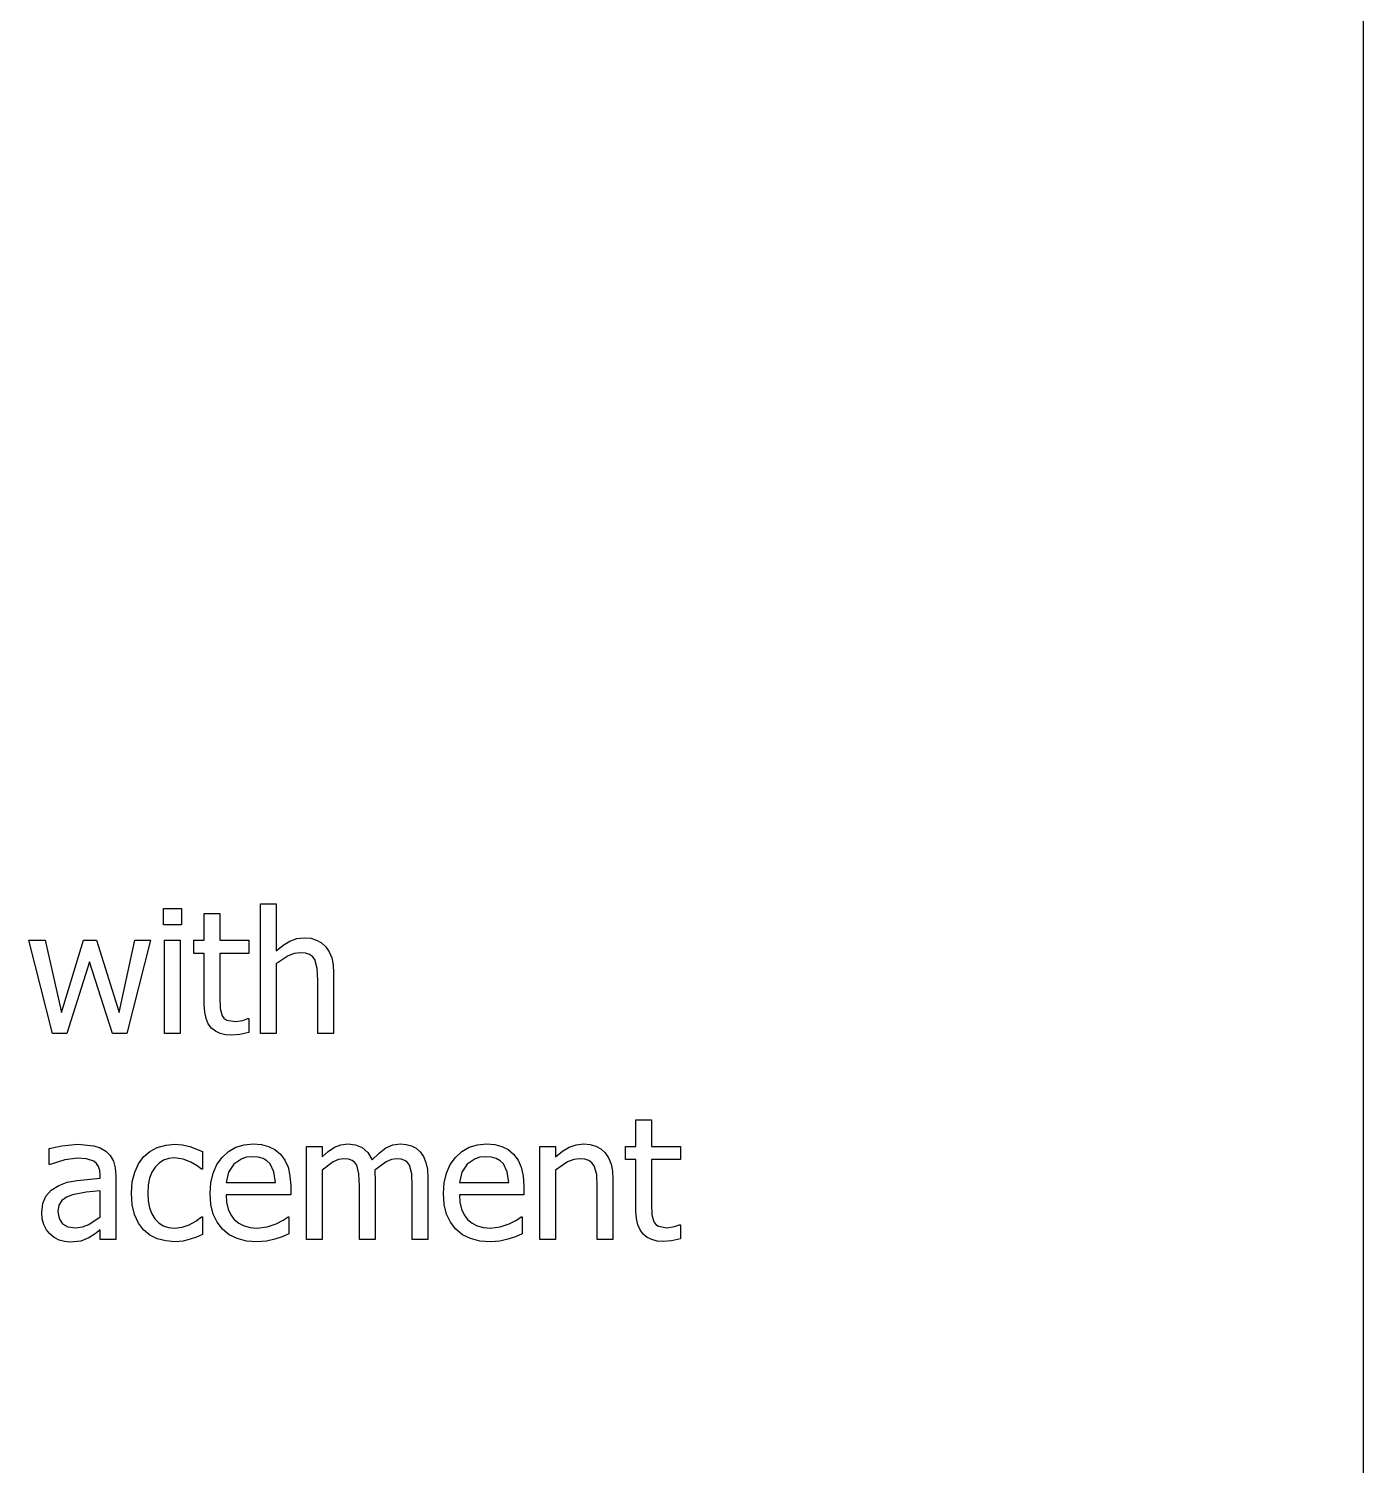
# Model space of a CAD drawing. Extents: x -272 to 362, y -437 to 464.
# Drawn here: x -233.1 to -182, y 354.3 to 409.3 of the extents above; entities that cross this region are included whole.
import ezdxf

# ---------------------------------------------------------------- set-up
doc = ezdxf.new("R2010")
doc.units = 0
doc.layers.get('0').update_dxf_attribs({"linetype": 'CONTINUOUS'})

msp = doc.modelspace()

# ---------------------------------------------------------------- linework, layer by layer
for p, q in [((-182.033, 459.309), (-182.033, 249.309)), ((-224.27, 370.841), (-224.27, 375.809)), ((-224.27, 375.809), (-223.67, 375.809)), ((-223.67, 375.809), (-223.67, 374.011)), ((-227.98, 375.004), (-227.98, 375.627)), ((-227.98, 375.627), (-227.297, 375.627)), ((-227.297, 375.627), (-227.297, 375.004)), ((-226.419, 374.407), (-226.419, 375.432)), ((-226.419, 375.432), (-225.819, 375.432)), ((-225.819, 375.432), (-225.819, 374.407)), ((-227.297, 375.004), (-227.98, 375.004)), ((-232.23, 370.841), (-233.143, 374.407)), ((-233.143, 374.407), (-232.517, 374.407)), ((-232.517, 374.407), (-231.888, 371.645)), ((-231.888, 371.645), (-231.042, 374.407)), ((-231.042, 374.407), (-230.547, 374.407)), ((-230.547, 374.407), (-229.679, 371.645)), ((-229.679, 371.645), (-229.085, 374.407)), ((-228.482, 374.407), (-229.385, 370.841)), ((-229.085, 374.407), (-228.482, 374.407)), ((-227.939, 370.841), (-227.939, 374.407)), ((-227.939, 374.407), (-227.339, 374.407)), ((-227.339, 374.407), (-227.339, 370.841)), ((-226.825, 373.909), (-226.825, 374.407)), ((-226.825, 374.407), (-226.419, 374.407)), ((-225.819, 374.407), (-224.714, 374.407)), ((-224.714, 374.407), (-224.714, 373.909)), ((-223.67, 374.011), (-223.403, 374.223)), ((-223.403, 374.223), (-223.14, 374.378)), ((-223.14, 374.378), (-222.871, 374.474)), ((-222.871, 374.474), (-222.588, 374.506)), ((-222.588, 374.506), (-222.339, 374.484)), ((-222.339, 374.484), (-222.118, 374.419)), ((-222.118, 374.419), (-221.927, 374.311)), ((-221.927, 374.311), (-221.764, 374.16)), ((-221.764, 374.16), (-221.634, 373.967)), ((-230.812, 373.59), (-231.678, 370.841)), ((-229.941, 370.841), (-230.812, 373.59)), ((-226.419, 373.909), (-226.825, 373.909)), ((-226.419, 371.933), (-226.419, 373.909)), ((-224.714, 373.909), (-225.819, 373.909)), ((-225.819, 373.909), (-225.819, 372.214)), ((-223.205, 373.815), (-223.67, 373.503)), ((-223.67, 373.503), (-223.67, 370.841)), ((-222.971, 373.905), (-223.205, 373.815)), ((-222.744, 373.934), (-222.971, 373.905)), ((-222.541, 373.918), (-222.744, 373.934)), ((-222.387, 373.869), (-222.541, 373.918)), ((-222.27, 373.786), (-222.387, 373.869)), ((-222.182, 373.669), (-222.27, 373.786)), ((-222.091, 373.329), (-222.182, 373.669)), ((-221.634, 373.967), (-221.541, 373.735)), ((-221.541, 373.735), (-221.486, 373.465)), ((-221.486, 373.465), (-221.467, 373.155)), ((-222.067, 372.871), (-222.091, 373.329)), ((-221.467, 373.155), (-221.467, 370.841)), ((-222.067, 370.841), (-222.067, 372.871)), ((-226.402, 371.651), (-226.419, 371.933)), ((-225.819, 372.214), (-225.809, 371.795)), ((-226.35, 371.41), (-226.402, 371.651)), ((-226.265, 371.21), (-226.35, 371.41)), ((-225.809, 371.795), (-225.736, 371.521)), ((-225.736, 371.521), (-225.665, 371.423)), ((-225.665, 371.423), (-225.56, 371.353)), ((-225.56, 371.353), (-225.231, 371.297)), ((-225.231, 371.297), (-224.947, 371.34)), ((-224.947, 371.34), (-224.749, 371.412)), ((-224.749, 371.412), (-224.714, 371.412)), ((-224.714, 371.412), (-224.714, 370.873)), ((-231.678, 370.841), (-232.23, 370.841)), ((-229.385, 370.841), (-229.941, 370.841)), ((-227.339, 370.841), (-227.939, 370.841)), ((-226.145, 371.05), (-226.265, 371.21)), ((-225.994, 370.928), (-226.145, 371.05)), ((-225.816, 370.84), (-225.994, 370.928)), ((-225.61, 370.788), (-225.816, 370.84)), ((-225.378, 370.77), (-225.61, 370.788)), ((-225.057, 370.797), (-225.378, 370.77)), ((-224.714, 370.873), (-225.057, 370.797)), ((-223.67, 370.841), (-224.27, 370.841)), ((-221.467, 370.841), (-222.067, 370.841)), ((-209.887, 366.514), (-209.887, 367.539)), ((-209.887, 367.539), (-209.286, 367.539)), ((-209.286, 367.539), (-209.286, 366.514)), ((-232.355, 366.438), (-231.879, 366.543)), ((-232.355, 365.828), (-232.355, 366.438)), ((-231.879, 366.543), (-231.266, 366.6)), ((-231.266, 366.6), (-230.646, 366.543)), ((-230.646, 366.543), (-230.407, 366.462)), ((-230.407, 366.462), (-230.193, 366.335)), ((-230.193, 366.335), (-230.023, 366.167)), ((-228.747, 366.112), (-228.51, 366.318)), ((-228.51, 366.318), (-228.221, 366.471)), ((-228.221, 366.471), (-227.895, 366.566)), ((-227.895, 366.566), (-227.546, 366.597)), ((-227.546, 366.597), (-227.258, 366.577)), ((-227.258, 366.577), (-226.979, 366.514)), ((-226.979, 366.514), (-226.493, 366.323)), ((-226.493, 366.323), (-226.493, 365.649)), ((-225.736, 366.098), (-225.49, 366.323)), ((-225.49, 366.323), (-225.209, 366.484)), ((-225.209, 366.484), (-224.893, 366.581)), ((-224.893, 366.581), (-224.542, 366.613)), ((-224.542, 366.613), (-224.229, 366.589)), ((-224.229, 366.589), (-223.954, 366.517)), ((-223.954, 366.517), (-223.715, 366.395)), ((-223.715, 366.395), (-223.507, 366.217)), ((-222.505, 362.948), (-222.505, 366.514)), ((-222.505, 366.514), (-221.904, 366.514)), ((-221.904, 366.514), (-221.904, 366.118)), ((-221.904, 366.118), (-221.669, 366.328)), ((-221.669, 366.328), (-221.437, 366.484)), ((-221.437, 366.484), (-221.194, 366.581)), ((-221.194, 366.581), (-220.927, 366.613)), ((-220.927, 366.613), (-220.629, 366.577)), ((-220.629, 366.577), (-220.367, 366.47)), ((-220.367, 366.47), (-220.152, 366.28)), ((-219.727, 366.264), (-219.465, 366.457)), ((-219.465, 366.457), (-219.195, 366.574)), ((-219.195, 366.574), (-218.903, 366.613)), ((-218.903, 366.613), (-218.684, 366.595)), ((-218.684, 366.595), (-218.485, 366.541)), ((-218.485, 366.541), (-218.308, 366.448)), ((-218.308, 366.448), (-218.156, 366.31)), ((-218.156, 366.31), (-218.029, 366.127)), ((-216.802, 366.098), (-216.556, 366.323)), ((-216.556, 366.323), (-216.275, 366.484)), ((-216.275, 366.484), (-215.959, 366.581)), ((-215.959, 366.581), (-215.608, 366.613)), ((-215.608, 366.613), (-215.295, 366.589)), ((-215.295, 366.589), (-215.021, 366.517)), ((-215.021, 366.517), (-214.781, 366.395)), ((-214.781, 366.395), (-214.574, 366.217)), ((-213.571, 362.948), (-213.571, 366.514)), ((-213.571, 366.514), (-212.971, 366.514)), ((-212.971, 366.514), (-212.971, 366.118)), ((-212.971, 366.118), (-212.704, 366.33)), ((-212.704, 366.33), (-212.441, 366.486)), ((-212.441, 366.486), (-212.172, 366.581)), ((-212.172, 366.581), (-211.888, 366.613)), ((-211.888, 366.613), (-211.639, 366.592)), ((-211.639, 366.592), (-211.419, 366.527)), ((-211.419, 366.527), (-211.228, 366.418)), ((-211.228, 366.418), (-211.065, 366.267)), ((-210.292, 366.016), (-210.292, 366.514)), ((-210.292, 366.514), (-209.887, 366.514)), ((-209.286, 366.514), (-208.182, 366.514)), ((-208.182, 366.514), (-208.182, 366.016)), ((-232.319, 365.828), (-232.355, 365.828)), ((-231.758, 366.008), (-232.319, 365.828)), ((-231.269, 366.07), (-231.758, 366.008)), ((-230.927, 366.047), (-231.269, 366.07)), ((-230.646, 365.949), (-230.927, 366.047)), ((-230.544, 365.864), (-230.646, 365.949)), ((-230.468, 365.75), (-230.544, 365.864)), ((-230.023, 366.167), (-229.902, 365.956)), ((-229.902, 365.956), (-229.831, 365.697)), ((-229.084, 365.537), (-228.936, 365.852)), ((-228.936, 365.852), (-228.747, 366.112)), ((-228.152, 365.878), (-228.304, 365.724)), ((-227.976, 365.989), (-228.152, 365.878)), ((-227.777, 366.055), (-227.976, 365.989)), ((-227.556, 366.077), (-227.777, 366.055)), ((-227.23, 366.029), (-227.556, 366.077)), ((-226.936, 365.917), (-227.23, 366.029)), ((-226.692, 365.774), (-226.936, 365.917)), ((-226.528, 365.649), (-226.692, 365.774)), ((-226.078, 365.493), (-225.936, 365.818)), ((-225.936, 365.818), (-225.736, 366.098)), ((-225.289, 365.837), (-225.493, 365.526)), ((-224.984, 366.047), (-225.289, 365.837)), ((-224.798, 366.1), (-224.984, 366.047)), ((-224.577, 366.118), (-224.798, 366.1)), ((-224.354, 366.101), (-224.577, 366.118)), ((-224.17, 366.048), (-224.354, 366.101)), ((-224.02, 365.962), (-224.17, 366.048)), ((-223.9, 365.844), (-224.02, 365.962)), ((-223.753, 365.547), (-223.9, 365.844)), ((-223.507, 366.217), (-223.338, 365.99)), ((-223.338, 365.99), (-223.213, 365.718)), ((-221.489, 365.92), (-221.904, 365.611)), ((-221.28, 366.011), (-221.489, 365.92)), ((-221.081, 366.042), (-221.28, 366.011)), ((-220.9, 366.027), (-221.081, 366.042)), ((-220.761, 365.981), (-220.9, 366.027)), ((-220.657, 365.904), (-220.761, 365.981)), ((-220.579, 365.793), (-220.657, 365.904)), ((-220.5, 365.465), (-220.579, 365.793)), ((-220.152, 366.28), (-219.995, 365.997)), ((-219.995, 365.997), (-219.727, 366.264)), ((-219.454, 365.928), (-219.893, 365.601)), ((-219.248, 366.013), (-219.454, 365.928)), ((-219.056, 366.042), (-219.248, 366.013)), ((-218.876, 366.027), (-219.056, 366.042)), ((-218.737, 365.981), (-218.876, 366.027)), ((-218.633, 365.904), (-218.737, 365.981)), ((-218.555, 365.793), (-218.633, 365.904)), ((-218.475, 365.465), (-218.555, 365.793)), ((-218.029, 366.127), (-217.934, 365.904)), ((-217.934, 365.904), (-217.875, 365.631)), ((-217.145, 365.493), (-217.002, 365.818)), ((-217.002, 365.818), (-216.802, 366.098)), ((-216.355, 365.837), (-216.56, 365.526)), ((-216.05, 366.047), (-216.355, 365.837)), ((-215.865, 366.1), (-216.05, 366.047)), ((-215.643, 366.118), (-215.865, 366.1)), ((-215.42, 366.101), (-215.643, 366.118)), ((-215.236, 366.048), (-215.42, 366.101)), ((-215.086, 365.962), (-215.236, 366.048)), ((-214.966, 365.844), (-215.086, 365.962)), ((-214.819, 365.547), (-214.966, 365.844)), ((-214.574, 366.217), (-214.404, 365.99)), ((-214.404, 365.99), (-214.28, 365.718)), ((-212.506, 365.922), (-212.971, 365.611)), ((-212.272, 366.012), (-212.506, 365.922)), ((-212.045, 366.042), (-212.272, 366.012)), ((-211.842, 366.025), (-212.045, 366.042)), ((-211.687, 365.976), (-211.842, 366.025)), ((-211.571, 365.894), (-211.687, 365.976)), ((-211.483, 365.777), (-211.571, 365.894)), ((-211.392, 365.437), (-211.483, 365.777)), ((-211.065, 366.267), (-210.935, 366.074)), ((-210.935, 366.074), (-210.842, 365.843)), ((-210.842, 365.843), (-210.786, 365.572)), ((-209.887, 366.016), (-210.292, 366.016)), ((-209.887, 364.04), (-209.887, 366.016)), ((-208.182, 366.016), (-209.286, 366.016)), ((-209.286, 366.016), (-209.286, 364.321)), ((-231.667, 365.143), (-231.285, 365.216)), ((-231.285, 365.216), (-230.404, 365.295)), ((-230.42, 365.6), (-230.468, 365.75)), ((-230.404, 365.41), (-230.42, 365.6)), ((-230.404, 365.295), (-230.404, 365.41)), ((-229.831, 365.697), (-229.807, 365.387)), ((-229.807, 365.387), (-229.807, 362.948)), ((-229.178, 365.164), (-229.084, 365.537)), ((-228.516, 365.298), (-228.569, 365.031)), ((-228.428, 365.529), (-228.516, 365.298)), ((-228.304, 365.724), (-228.428, 365.529)), ((-226.493, 365.649), (-226.528, 365.649)), ((-226.164, 365.124), (-226.078, 365.493)), ((-225.493, 365.526), (-225.583, 365.129)), ((-223.696, 365.129), (-223.753, 365.547)), ((-223.213, 365.718), (-223.137, 365.389)), ((-223.137, 365.389), (-223.111, 364.994)), ((-221.904, 365.611), (-221.904, 362.948)), ((-220.48, 365.01), (-220.5, 365.465)), ((-219.893, 365.601), (-219.885, 365.472)), ((-219.885, 365.472), (-219.88, 365.295)), ((-219.88, 365.295), (-219.88, 362.948)), ((-218.456, 365.01), (-218.475, 365.465)), ((-217.875, 365.631), (-217.856, 365.295)), ((-217.856, 365.295), (-217.856, 362.948)), ((-217.23, 365.124), (-217.145, 365.493)), ((-216.56, 365.526), (-216.649, 365.129)), ((-214.762, 365.129), (-214.819, 365.547)), ((-214.28, 365.718), (-214.203, 365.389)), ((-214.203, 365.389), (-214.178, 364.994)), ((-212.971, 365.611), (-212.971, 362.948)), ((-211.368, 364.979), (-211.392, 365.437)), ((-210.786, 365.572), (-210.768, 365.263)), ((-210.768, 365.263), (-210.768, 362.948)), ((-232.489, 364.613), (-232.287, 364.846)), ((-232.287, 364.846), (-231.994, 365.026)), ((-231.994, 365.026), (-231.667, 365.143)), ((-231.473, 364.669), (-231.692, 364.576)), ((-230.945, 364.763), (-231.473, 364.669)), ((-230.404, 364.816), (-230.945, 364.763)), ((-230.404, 363.826), (-230.404, 364.816)), ((-229.21, 364.726), (-229.178, 365.164)), ((-229.179, 364.284), (-229.21, 364.726)), ((-228.569, 365.031), (-228.587, 364.726)), ((-228.587, 364.726), (-228.57, 364.428)), ((-226.192, 364.71), (-226.164, 365.124)), ((-226.163, 364.293), (-226.192, 364.71)), ((-225.583, 365.129), (-223.696, 365.129)), ((-223.111, 364.669), (-225.583, 364.669)), ((-225.583, 364.669), (-225.563, 364.376)), ((-223.111, 364.994), (-223.111, 364.669)), ((-220.48, 362.948), (-220.48, 365.01)), ((-218.456, 362.948), (-218.456, 365.01)), ((-217.259, 364.71), (-217.23, 365.124)), ((-217.229, 364.293), (-217.259, 364.71)), ((-216.649, 365.129), (-214.762, 365.129)), ((-214.178, 364.669), (-216.649, 364.669)), ((-216.649, 364.669), (-216.629, 364.376)), ((-214.178, 364.994), (-214.178, 364.669)), ((-211.368, 362.948), (-211.368, 364.979)), ((-232.645, 363.982), (-232.606, 364.325)), ((-232.606, 364.325), (-232.489, 364.613)), ((-231.987, 364.262), (-232.026, 364.021)), ((-231.869, 364.444), (-231.987, 364.262)), ((-231.692, 364.576), (-231.869, 364.444)), ((-229.088, 363.904), (-229.179, 364.284)), ((-228.57, 364.428), (-228.519, 364.164)), ((-228.519, 364.164), (-228.433, 363.935)), ((-226.075, 363.927), (-226.163, 364.293)), ((-225.563, 364.376), (-225.504, 364.12)), ((-225.504, 364.12), (-225.407, 363.9)), ((-217.141, 363.927), (-217.229, 364.293)), ((-216.629, 364.376), (-216.571, 364.12)), ((-216.571, 364.12), (-216.473, 363.9)), ((-209.286, 364.321), (-209.277, 363.903)), ((-232.624, 363.749), (-232.645, 363.982)), ((-232.559, 363.527), (-232.624, 363.749)), ((-232.026, 364.021), (-231.983, 363.752)), ((-231.983, 363.752), (-231.853, 363.558)), ((-231.853, 363.558), (-231.641, 363.44)), ((-230.835, 363.524), (-230.404, 363.826)), ((-228.942, 363.584), (-229.088, 363.904)), ((-228.747, 363.325), (-228.942, 363.584)), ((-228.433, 363.935), (-228.314, 363.741)), ((-228.314, 363.741), (-228.164, 363.587)), ((-228.164, 363.587), (-227.988, 363.477)), ((-226.997, 363.51), (-226.747, 363.649)), ((-226.747, 363.649), (-226.528, 363.823)), ((-226.528, 363.823), (-226.493, 363.823)), ((-226.493, 363.823), (-226.493, 363.149)), ((-225.927, 363.611), (-226.075, 363.927)), ((-225.721, 363.345), (-225.927, 363.611)), ((-225.407, 363.9), (-225.27, 363.717)), ((-225.27, 363.717), (-225.098, 363.573)), ((-225.098, 363.573), (-224.897, 363.471)), ((-223.673, 363.548), (-223.399, 363.69)), ((-223.399, 363.69), (-223.213, 363.82)), ((-223.213, 363.82), (-223.178, 363.82)), ((-223.178, 363.82), (-223.178, 363.165)), ((-216.994, 363.611), (-217.141, 363.927)), ((-216.788, 363.345), (-216.994, 363.611)), ((-216.473, 363.9), (-216.336, 363.717)), ((-216.336, 363.717), (-216.165, 363.573)), ((-216.165, 363.573), (-215.963, 363.471)), ((-214.74, 363.548), (-214.465, 363.69)), ((-214.465, 363.69), (-214.28, 363.82)), ((-214.28, 363.82), (-214.245, 363.82)), ((-214.245, 363.82), (-214.245, 363.165)), ((-209.869, 363.758), (-209.887, 364.04)), ((-209.818, 363.517), (-209.869, 363.758)), ((-209.277, 363.903), (-209.203, 363.628)), ((-209.203, 363.628), (-209.132, 363.53)), ((-232.458, 363.329), (-232.559, 363.527)), ((-232.329, 363.165), (-232.458, 363.329)), ((-232.167, 363.032), (-232.329, 363.165)), ((-231.981, 362.932), (-232.167, 363.032)), ((-231.641, 363.44), (-231.349, 363.401)), ((-231.349, 363.401), (-231.078, 363.432)), ((-230.838, 363.021), (-231.146, 362.894)), ((-231.078, 363.432), (-230.835, 363.524)), ((-230.6, 363.176), (-230.838, 363.021)), ((-230.404, 363.328), (-230.6, 363.176)), ((-230.404, 362.948), (-230.404, 363.328)), ((-228.505, 363.124), (-228.747, 363.325)), ((-228.22, 362.981), (-228.505, 363.124)), ((-227.988, 363.477), (-227.785, 363.411)), ((-227.785, 363.411), (-227.556, 363.388)), ((-227.556, 363.388), (-227.269, 363.419)), ((-227.269, 363.419), (-226.997, 363.51)), ((-226.716, 363.048), (-226.959, 362.961)), ((-226.493, 363.149), (-226.716, 363.048)), ((-225.462, 363.135), (-225.721, 363.345)), ((-225.155, 362.985), (-225.462, 363.135)), ((-224.897, 363.471), (-224.666, 363.409)), ((-224.666, 363.409), (-224.404, 363.388)), ((-224.404, 363.388), (-224.016, 363.433)), ((-224.016, 363.433), (-223.673, 363.548)), ((-223.44, 363.061), (-223.721, 362.964)), ((-223.178, 363.165), (-223.44, 363.061)), ((-216.529, 363.135), (-216.788, 363.345)), ((-216.222, 362.985), (-216.529, 363.135)), ((-215.963, 363.471), (-215.732, 363.409)), ((-215.732, 363.409), (-215.471, 363.388)), ((-215.471, 363.388), (-215.083, 363.433)), ((-215.083, 363.433), (-214.74, 363.548)), ((-214.507, 363.061), (-214.788, 362.964)), ((-214.245, 363.165), (-214.507, 363.061)), ((-209.732, 363.317), (-209.818, 363.517)), ((-209.612, 363.157), (-209.732, 363.317)), ((-209.461, 363.035), (-209.612, 363.157)), ((-209.283, 362.947), (-209.461, 363.035)), ((-209.132, 363.53), (-209.028, 363.46)), ((-209.028, 363.46), (-208.699, 363.404)), ((-208.699, 363.404), (-208.415, 363.448)), ((-208.415, 363.448), (-208.217, 363.519)), ((-208.217, 363.519), (-208.182, 363.519)), ((-208.182, 363.519), (-208.182, 362.98)), ((-231.777, 362.87), (-231.981, 362.932)), ((-231.563, 362.849), (-231.777, 362.87)), ((-231.146, 362.894), (-231.563, 362.849)), ((-229.807, 362.948), (-230.404, 362.948)), ((-227.898, 362.896), (-228.22, 362.981)), ((-227.546, 362.868), (-227.898, 362.896)), ((-227.233, 362.892), (-227.546, 362.868)), ((-226.959, 362.961), (-227.233, 362.892)), ((-224.8, 362.895), (-225.155, 362.985)), ((-224.398, 362.865), (-224.8, 362.895)), ((-224.039, 362.89), (-224.398, 362.865)), ((-223.721, 362.964), (-224.039, 362.89)), ((-221.904, 362.948), (-222.505, 362.948)), ((-219.88, 362.948), (-220.48, 362.948)), ((-217.856, 362.948), (-218.456, 362.948)), ((-215.867, 362.895), (-216.222, 362.985)), ((-215.464, 362.865), (-215.867, 362.895)), ((-215.105, 362.89), (-215.464, 362.865)), ((-214.788, 362.964), (-215.105, 362.89)), ((-212.971, 362.948), (-213.571, 362.948)), ((-210.768, 362.948), (-211.368, 362.948)), ((-209.078, 362.895), (-209.283, 362.947)), ((-208.846, 362.878), (-209.078, 362.895)), ((-208.525, 362.905), (-208.846, 362.878)), ((-208.182, 362.98), (-208.525, 362.905))]:
    msp.add_line(p, q)

doc.saveas('drawing.dxf')
